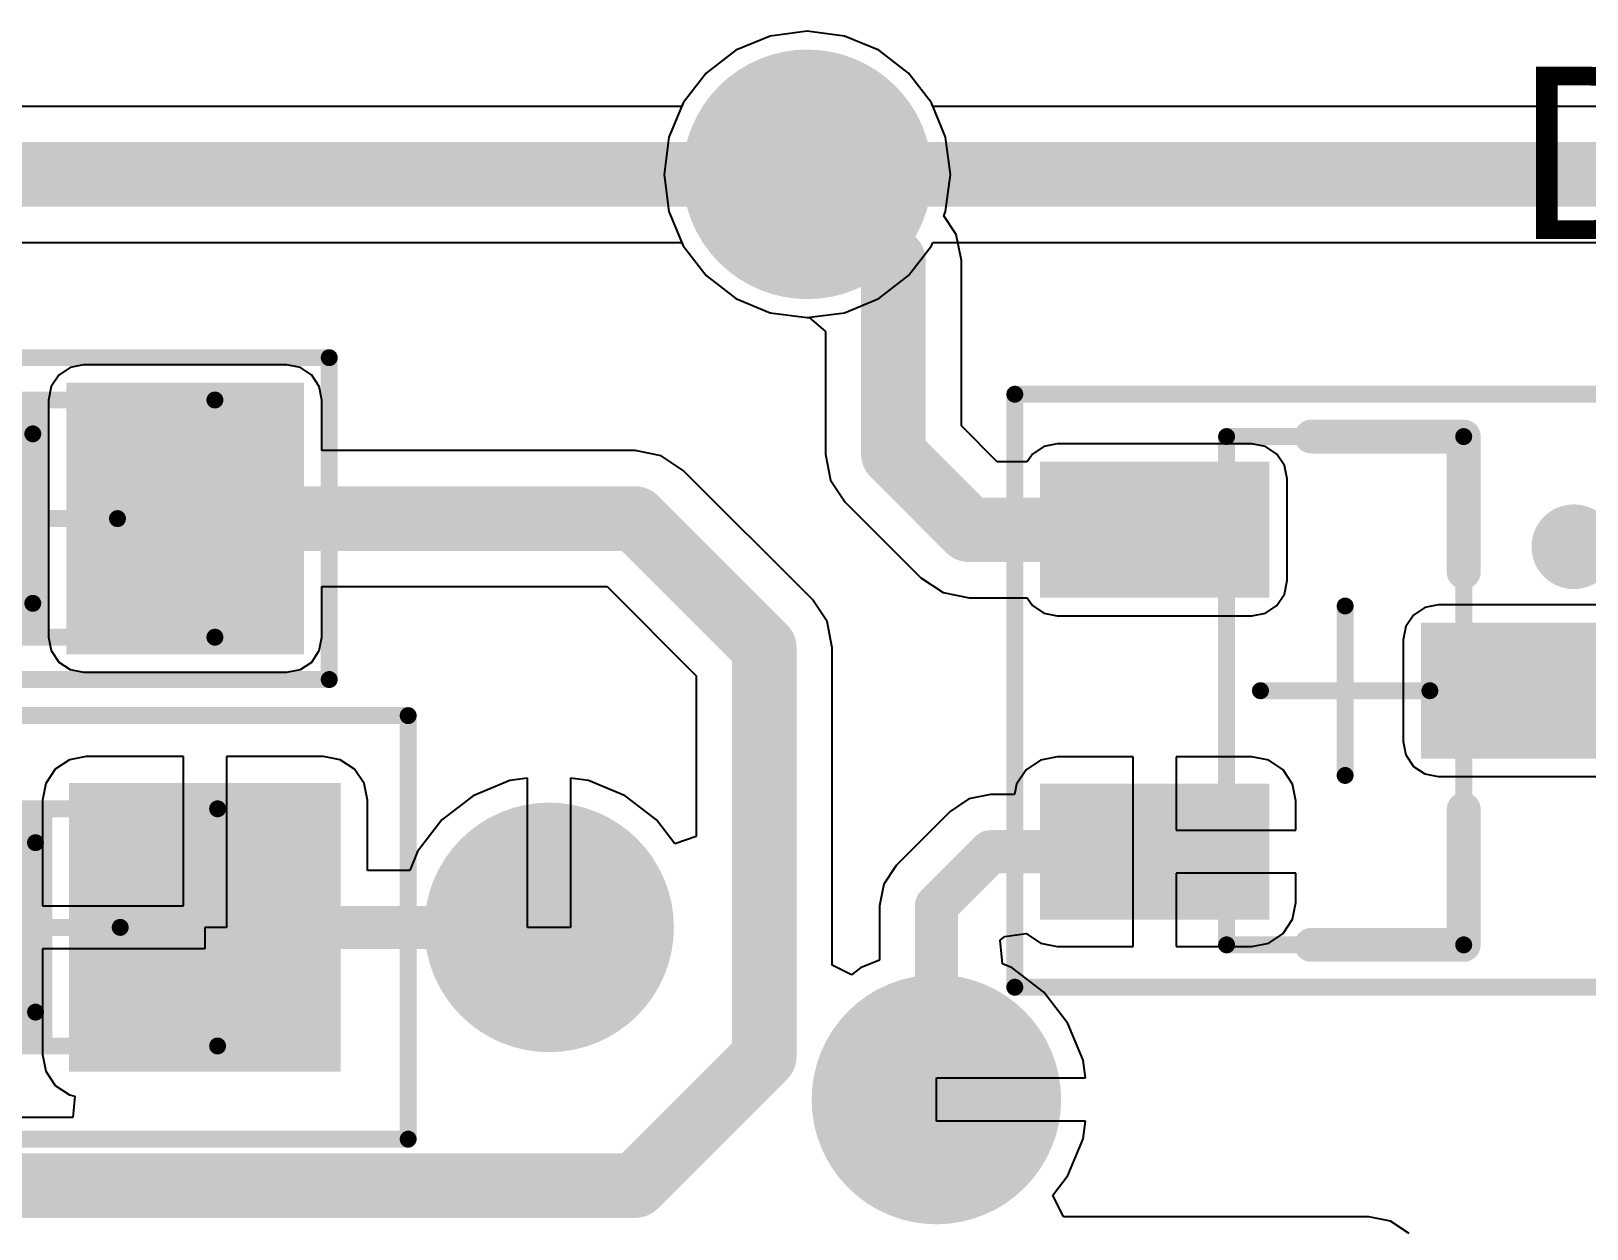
# Model space of a CAD drawing. Header units: millimetres. Extents: x 0.11 to 2.34, y 0.1 to 2.58.
# Drawn here: x 0.3396 to 0.7012, y 1.2099 to 1.4883 of the extents above; entities that cross this region are included whole.
import ezdxf

# ---------------------------------------------------------------- set-up
doc = ezdxf.new("R2010")
doc.units = ezdxf.units.MM
doc.header["$MEASUREMENT"] = 0
for name, color, linetype in [('BottomLayer', 5, 'Continuous'), ('BottomSolder', 6, 'Continuous'), ('Mechanical13', 56, 'Continuous'), ('Mechanical15', 56, 'Continuous'), ('MultiLayer', 9, 'Continuous'), ('TopLayer', 1, 'Continuous'), ('TopOverlay', 2, 'Continuous'), ('TopPaste', 8, 'Continuous'), ('TopSolder', 216, 'Continuous'), ('ViaHoleLayer', 16, 'Continuous')]:
    doc.layers.add(name, color=color, linetype=linetype)

# ---------------------------------------------------------------- blocks, each defined once
blk = doc.blocks.new('6_0805_M_44')
at = {"layer": 'Mechanical13', "const_width": 0.00394}
for points in [[(-0.04232, 0.02756), (-0.04232, -0.02756)], [(0.04232, 0.02756), (-0.04232, 0.02756)], [(0.04232, 0.02756), (0.04232, -0.02756)], [(0.04232, -0.02756), (-0.04232, -0.02756)]]:
    blk.add_lwpolyline(points, dxfattribs=at)
at = {"layer": 'Mechanical13', "const_width": 0.00197}
for points in [[(-0.04331, 0.02756, 1), (-0.04134, 0.02756, 1)], [(-0.04331, 0.02756, 1), (-0.04134, 0.02756, 1)], [(0.04134, 0.02756, 1), (0.04331, 0.02756, 1)], [(0.04134, 0.02756, 1), (0.04331, 0.02756, 1)], [(-0.04331, -0.02756, 1), (-0.04134, -0.02756, 1)], [(-0.04331, -0.02756, 1), (-0.04134, -0.02756, 1)], [(0.04134, -0.02756, 1), (0.04331, -0.02756, 1)], [(0.04134, -0.02756, 1), (0.04331, -0.02756, 1)]]:
    blk.add_lwpolyline(points, format="xyb", close=True, dxfattribs=at)
at = {"layer": 'Mechanical15', "const_width": 0.00394}
for points in [[(-0.08661, 0.04921), (-0.08661, -0.04921)], [(0.08661, 0.04921), (-0.08661, 0.04921)], [(0.08661, 0.04921), (0.08661, -0.04921)], [(0, 0.01969), (0, -0.01969)], [(0.01969, 0), (-0.01969, 0)], [(0.08661, -0.04921), (-0.08661, -0.04921)]]:
    blk.add_lwpolyline(points, dxfattribs=at)
at = {"layer": 'Mechanical15', "const_width": 0.00197}
for points in [[(-0.0876, 0.04921, 1), (-0.08563, 0.04921, 1)], [(-0.0876, 0.04921, 1), (-0.08563, 0.04921, 1)], [(0.08563, 0.04921, 1), (0.0876, 0.04921, 1)], [(0.08563, 0.04921, 1), (0.0876, 0.04921, 1)], [(-0.00098, 0.01969, 1), (0.00098, 0.01969, 1)], [(-0.02067, 0, 1), (-0.0187, 0, 1)], [(0.0187, 0, 1), (0.02067, 0, 1)], [(-0.00098, -0.01969, 1), (0.00098, -0.01969, 1)], [(-0.0876, -0.04921, 1), (-0.08563, -0.04921, 1)], [(-0.0876, -0.04921, 1), (-0.08563, -0.04921, 1)], [(0.08563, -0.04921, 1), (0.0876, -0.04921, 1)], [(0.08563, -0.04921, 1), (0.0876, -0.04921, 1)]]:
    blk.add_lwpolyline(points, format="xyb", close=True, dxfattribs=at)
at = {"layer": 'TopLayer'}
for points in [[(-0.01181, -0.02953), (-0.01181, 0.02953), (-0.06693, -0.02953), (-0.06693, 0.02953)], [(0.06693, -0.02953), (0.06693, 0.02953), (0.01181, -0.02953), (0.01181, 0.02953)]]:
    blk.add_solid(points, dxfattribs=at)
at = {"layer": 'TopOverlay', "const_width": 0.00787}
blk.add_lwpolyline([(0, 0.02559), (0, -0.02559)], dxfattribs=at)
at = {"layer": 'TopOverlay', "const_width": 0.00394}
for points in [[(-0.00197, 0.02559, 1), (0.00197, 0.02559, 1)], [(-0.00197, -0.02559, 1), (0.00197, -0.02559, 1)]]:
    blk.add_lwpolyline(points, format="xyb", close=True, dxfattribs=at)
at = {"layer": 'TopPaste'}
for points in [[(-0.01181, -0.02953), (-0.01181, 0.02953), (-0.06693, -0.02953), (-0.06693, 0.02953)], [(0.06693, -0.02953), (0.06693, 0.02953), (0.01181, -0.02953), (0.01181, 0.02953)]]:
    blk.add_solid(points, dxfattribs=at)
at = {"layer": 'TopSolder'}
for points in [[(-0.00781, -0.03353), (-0.00781, 0.03353), (-0.07093, -0.03353), (-0.07093, 0.03353)], [(0.07093, -0.03353), (0.07093, 0.03353), (0.00781, -0.03353), (0.00781, 0.03353)]]:
    blk.add_solid(points, dxfattribs=at)
blk = doc.blocks.new('SOT23_LM4040_45')
at = {"layer": 'Mechanical13', "const_width": 0.00394}
for points in [[(-0.02756, -0.05906), (-0.02756, 0.05906)], [(-0.02756, 0.05906), (0.02756, 0.05906)], [(0.02756, -0.05906), (0.02756, 0.05906)], [(-0.02756, -0.05906), (0.02756, -0.05906)]]:
    blk.add_lwpolyline(points, dxfattribs=at)
at = {"layer": 'Mechanical13', "const_width": 0.00197}
for points in [[(-0.02854, 0.05906, 1), (-0.02657, 0.05906, 1)], [(-0.02854, 0.05906, 1), (-0.02657, 0.05906, 1)], [(0.02657, 0.05906, 1), (0.02854, 0.05906, 1)], [(0.02657, 0.05906, 1), (0.02854, 0.05906, 1)], [(-0.02854, -0.05906, 1), (-0.02657, -0.05906, 1)], [(-0.02854, -0.05906, 1), (-0.02657, -0.05906, 1)], [(0.02657, -0.05906, 1), (0.02854, -0.05906, 1)], [(0.02657, -0.05906, 1), (0.02854, -0.05906, 1)]]:
    blk.add_lwpolyline(points, format="xyb", close=True, dxfattribs=at)
at = {"layer": 'Mechanical15', "const_width": 0.00394}
for points in [[(-0.07677, -0.0689), (-0.07677, 0.0689)], [(-0.07677, 0.0689), (0.07677, 0.0689)], [(0.07677, -0.0689), (0.07677, 0.0689)], [(0, -0.01969), (0, 0.01969)], [(-0.01969, 0), (0.01969, 0)], [(-0.07677, -0.0689), (0.07677, -0.0689)]]:
    blk.add_lwpolyline(points, dxfattribs=at)
at = {"layer": 'Mechanical15', "const_width": 0.00197}
for points in [[(-0.07776, 0.0689, 1), (-0.07579, 0.0689, 1)], [(-0.07776, 0.0689, 1), (-0.07579, 0.0689, 1)], [(0.07579, 0.0689, 1), (0.07776, 0.0689, 1)], [(0.07579, 0.0689, 1), (0.07776, 0.0689, 1)], [(-0.00098, 0.01969, 1), (0.00098, 0.01969, 1)], [(-0.02067, 0, 1), (-0.0187, 0, 1)], [(0.0187, 0, 1), (0.02067, 0, 1)], [(-0.00098, -0.01969, 1), (0.00098, -0.01969, 1)], [(-0.07776, -0.0689, 1), (-0.07579, -0.0689, 1)], [(-0.07776, -0.0689, 1), (-0.07579, -0.0689, 1)], [(0.07579, -0.0689, 1), (0.07776, -0.0689, 1)], [(0.07579, -0.0689, 1), (0.07776, -0.0689, 1)]]:
    blk.add_lwpolyline(points, format="xyb", close=True, dxfattribs=at)
at = {"layer": 'TopLayer'}
for points in [[(-0.02165, 0.02559), (-0.02165, 0.04921), (-0.06693, 0.02559), (-0.06693, 0.04921)], [(0.06693, -0.01181), (0.06693, 0.01181), (0.02165, -0.01181), (0.02165, 0.01181)], [(-0.02165, -0.04921), (-0.02165, -0.02559), (-0.06693, -0.04921), (-0.06693, -0.02559)]]:
    blk.add_solid(points, dxfattribs=at)
at = {"layer": 'TopOverlay', "const_width": 0.00787}
for points in [[(-0.00787, 0.05906), (0.02756, 0.05906)], [(0.02756, 0.02756), (0.02756, 0.05906)], [(0.02756, -0.05906), (0.02756, -0.02756)], [(-0.00787, -0.05906), (0.02756, -0.05906)]]:
    blk.add_lwpolyline(points, dxfattribs=at)
at = {"layer": 'TopOverlay'}
for points, const_width in [([(-0.00984, 0.05906, 1), (-0.00591, 0.05906, 1)], 0.00394), ([(0.02559, 0.05906, 1), (0.02953, 0.05906, 1)], 0.00394), ([(0.02559, 0.05906, 1), (0.02953, 0.05906, 1)], 0.00394), ([(0.05807, 0.03346, 1), (0.04823, 0.03346, 1)], 0.00984), ([(0.04577, 0.03346, 1), (0.05069, 0.03346, 1)], 0.00492), ([(0.05561, 0.03346, 1), (0.06053, 0.03346, 1)], 0.00492), ([(0.02559, 0.02756, 1), (0.02953, 0.02756, 1)], 0.00394), ([(0.02559, -0.02756, 1), (0.02953, -0.02756, 1)], 0.00394), ([(-0.00984, -0.05906, 1), (-0.00591, -0.05906, 1)], 0.00394), ([(0.02559, -0.05906, 1), (0.02953, -0.05906, 1)], 0.00394), ([(0.02559, -0.05906, 1), (0.02953, -0.05906, 1)], 0.00394)]:
    blk.add_lwpolyline(points, format="xyb", close=True, dxfattribs=dict(at, const_width=const_width))
at = {"layer": 'TopPaste'}
for points in [[(-0.02165, 0.02559), (-0.02165, 0.04921), (-0.06693, 0.02559), (-0.06693, 0.04921)], [(0.06693, -0.01181), (0.06693, 0.01181), (0.02165, -0.01181), (0.02165, 0.01181)], [(-0.02165, -0.04921), (-0.02165, -0.02559), (-0.06693, -0.04921), (-0.06693, -0.02559)]]:
    blk.add_solid(points, dxfattribs=at)
at = {"layer": 'TopSolder'}
for points in [[(-0.01765, 0.02159), (-0.01765, 0.05321), (-0.07093, 0.02159), (-0.07093, 0.05321)], [(0.07093, -0.01581), (0.07093, 0.01581), (0.01765, -0.01581), (0.01765, 0.01581)], [(-0.01765, -0.05321), (-0.01765, -0.02159), (-0.07093, -0.05321), (-0.07093, -0.02159)]]:
    blk.add_solid(points, dxfattribs=at)
blk = doc.blocks.new('6_0805_N_47')
at = {"layer": 'Mechanical13', "const_width": 0.00394}
for points in [[(-0.04232, -0.02756), (-0.04232, 0.02756)], [(-0.04232, 0.02756), (0.04232, 0.02756)], [(0.04232, -0.02756), (0.04232, 0.02756)], [(-0.04232, -0.02756), (0.04232, -0.02756)]]:
    blk.add_lwpolyline(points, dxfattribs=at)
at = {"layer": 'Mechanical13', "const_width": 0.00197}
for points in [[(-0.04331, 0.02756, 1), (-0.04134, 0.02756, 1)], [(-0.04331, 0.02756, 1), (-0.04134, 0.02756, 1)], [(0.04134, 0.02756, 1), (0.04331, 0.02756, 1)], [(0.04134, 0.02756, 1), (0.04331, 0.02756, 1)], [(-0.04331, -0.02756, 1), (-0.04134, -0.02756, 1)], [(-0.04331, -0.02756, 1), (-0.04134, -0.02756, 1)], [(0.04134, -0.02756, 1), (0.04331, -0.02756, 1)], [(0.04134, -0.02756, 1), (0.04331, -0.02756, 1)]]:
    blk.add_lwpolyline(points, format="xyb", close=True, dxfattribs=at)
at = {"layer": 'Mechanical15', "const_width": 0.00394}
for points in [[(-0.0689, -0.0374), (-0.0689, 0.0374)], [(-0.0689, 0.0374), (0.0689, 0.0374)], [(0.0689, -0.0374), (0.0689, 0.0374)], [(0, -0.01969), (0, 0.01969)], [(-0.01969, 0), (0.01969, 0)], [(-0.0689, -0.0374), (0.0689, -0.0374)]]:
    blk.add_lwpolyline(points, dxfattribs=at)
at = {"layer": 'Mechanical15', "const_width": 0.00197}
for points in [[(-0.06988, 0.0374, 1), (-0.06791, 0.0374, 1)], [(-0.06988, 0.0374, 1), (-0.06791, 0.0374, 1)], [(0.06791, 0.0374, 1), (0.06988, 0.0374, 1)], [(0.06791, 0.0374, 1), (0.06988, 0.0374, 1)], [(-0.00098, 0.01969, 1), (0.00098, 0.01969, 1)], [(-0.02067, 0, 1), (-0.0187, 0, 1)], [(0.0187, 0, 1), (0.02067, 0, 1)], [(-0.00098, -0.01969, 1), (0.00098, -0.01969, 1)], [(-0.06988, -0.0374, 1), (-0.06791, -0.0374, 1)], [(-0.06988, -0.0374, 1), (-0.06791, -0.0374, 1)], [(0.06791, -0.0374, 1), (0.06988, -0.0374, 1)], [(0.06791, -0.0374, 1), (0.06988, -0.0374, 1)]]:
    blk.add_lwpolyline(points, format="xyb", close=True, dxfattribs=at)
at = {"layer": 'TopLayer'}
for points in [[(-0.01181, -0.02756), (-0.01181, 0.02756), (-0.05906, -0.02756), (-0.05906, 0.02756)], [(0.05906, -0.02756), (0.05906, 0.02756), (0.01181, -0.02756), (0.01181, 0.02756)]]:
    blk.add_solid(points, dxfattribs=at)
at = {"layer": 'TopOverlay', "const_width": 0.00787}
blk.add_lwpolyline([(0, -0.02362), (0, 0.02362)], dxfattribs=at)
at = {"layer": 'TopOverlay', "const_width": 0.00394}
for points in [[(-0.00197, 0.02362, 1), (0.00197, 0.02362, 1)], [(-0.00197, -0.02362, 1), (0.00197, -0.02362, 1)]]:
    blk.add_lwpolyline(points, format="xyb", close=True, dxfattribs=at)
at = {"layer": 'TopPaste'}
for points in [[(-0.01181, -0.02756), (-0.01181, 0.02756), (-0.05906, -0.02756), (-0.05906, 0.02756)], [(0.05906, -0.02756), (0.05906, 0.02756), (0.01181, -0.02756), (0.01181, 0.02756)]]:
    blk.add_solid(points, dxfattribs=at)
at = {"layer": 'TopSolder'}
for points in [[(-0.00781, -0.03156), (-0.00781, 0.03156), (-0.06305, -0.03156), (-0.06305, 0.03156)], [(0.06306, -0.03156), (0.06306, 0.03156), (0.00781, -0.03156), (0.00781, 0.03156)]]:
    blk.add_solid(points, dxfattribs=at)

msp = doc.modelspace()

# ---------------------------------------------------------------- linework, layer by layer
at = {"layer": 'BottomLayer'}
for p, q in [((0.51139, 1.48715), (0.50336, 1.48383)), ((0.52, 1.48828), (0.51139, 1.48715)), ((0.52861, 1.48715), (0.52, 1.48828)), ((0.53664, 1.48383), (0.52861, 1.48715)), ((0.50336, 1.48383), (0.49646, 1.47854)), ((0.54354, 1.47854), (0.53664, 1.48383)), ((0.49646, 1.47854), (0.49117, 1.47164)), ((0.54883, 1.47164), (0.54354, 1.47854)), ((0.49117, 1.47164), (0.48785, 1.46361)), ((0.54917, 1.4708), (0.54883, 1.47164)), ((0.81, 1.4708), (0.54917, 1.4708)), ((0.48785, 1.46361), (0.48672, 1.455)), ((0.48672, 1.455), (0.48785, 1.44639)), ((0.48785, 1.44639), (0.49117, 1.43836)), ((0.54883, 1.43836), (0.54917, 1.4392)), ((0.54917, 1.4392), (0.80345, 1.4392)), ((0.49117, 1.43836), (0.49646, 1.43146)), ((0.54354, 1.43146), (0.54883, 1.43836)), ((0.49646, 1.43146), (0.50336, 1.42617)), ((0.53664, 1.42617), (0.54354, 1.43146)), ((0.50336, 1.42617), (0.51139, 1.42285)), ((0.52861, 1.42285), (0.53664, 1.42617)), ((0.51139, 1.42285), (0.52, 1.42172)), ((0.52, 1.42172), (0.52861, 1.42285))]:
    msp.add_line(p, q, dxfattribs=at)
for points, const_width in [([(0.5075, 1.455, 1), (0.5325, 1.455, 1)], 0.025), ([(0.50625, 1.455, 1), (0.51375, 1.455, 1)], 0.0075), ([(0.51625, 1.455, 1), (0.52375, 1.455, 1)], 0.0075), ([(0.51625, 1.455, 1), (0.52375, 1.455, 1)], 0.0075), ([(0.4475, 1.28, 1), (0.4725, 1.28, 1)], 0.025), ([(0.5375, 1.24, 1), (0.5625, 1.24, 1)], 0.025)]:
    msp.add_lwpolyline(points, format="xyb", close=True, dxfattribs=dict(at, const_width=const_width))
at = {"layer": 'BottomLayer', "const_width": 0.015}
for points in [[(0.51, 1.455), (0.52, 1.455)], [(0.52, 1.455), (0.81, 1.455)]]:
    msp.add_lwpolyline(points, dxfattribs=at)
at = {"layer": 'BottomSolder', "const_width": 0.029}
for points in [[(0.5055, 1.455, 1), (0.5345, 1.455, 1)], [(0.4455, 1.28, 1), (0.4745, 1.28, 1)], [(0.5355, 1.24, 1), (0.5645, 1.24, 1)]]:
    msp.add_lwpolyline(points, format="xyb", close=True, dxfattribs=at)
at = {"layer": 'MultiLayer', "const_width": 0.025}
for points in [[(0.5075, 1.455, 1), (0.5325, 1.455, 1)], [(0.4475, 1.28, 1), (0.4725, 1.28, 1)], [(0.5375, 1.24, 1), (0.5625, 1.24, 1)]]:
    msp.add_lwpolyline(points, format="xyb", close=True, dxfattribs=at)
at = {"layer": 'TopLayer'}
for p, q in [((0.51139, 1.48715), (0.50336, 1.48383)), ((0.52, 1.48828), (0.51139, 1.48715)), ((0.52861, 1.48715), (0.52, 1.48828)), ((0.53664, 1.48383), (0.52861, 1.48715)), ((0.50336, 1.48383), (0.49646, 1.47854)), ((0.54354, 1.47854), (0.53664, 1.48383)), ((0.49646, 1.47854), (0.49117, 1.47164)), ((0.54883, 1.47164), (0.54354, 1.47854)), ((0.49117, 1.47164), (0.49083, 1.4708)), ((0.55215, 1.46361), (0.54883, 1.47164)), ((0.49083, 1.4708), (0.27, 1.4708)), ((0.55328, 1.455), (0.55215, 1.46361)), ((0.55215, 1.44639), (0.55328, 1.455)), ((0.55172, 1.44535), (0.55215, 1.44639)), ((0.5546, 1.44105), (0.55172, 1.44535)), ((0.27655, 1.4392), (0.49083, 1.4392)), ((0.49083, 1.4392), (0.49117, 1.43836)), ((0.5558, 1.435), (0.5546, 1.44105)), ((0.49117, 1.43836), (0.49646, 1.43146)), ((0.5558, 1.39655), (0.5558, 1.435)), ((0.49646, 1.43146), (0.50336, 1.42617)), ((0.50336, 1.42617), (0.51139, 1.42285)), ((0.51139, 1.42285), (0.52, 1.42172)), ((0.52, 1.42172), (0.52044, 1.42177)), ((0.52044, 1.42177), (0.5242, 1.41848)), ((0.5242, 1.41848), (0.5242, 1.39)), ((0.35181, 1.41072), (0.34869, 1.41009)), ((0.39906, 1.41072), (0.35181, 1.41072)), ((0.40218, 1.41009), (0.39906, 1.41072)), ((0.34604, 1.40833), (0.34428, 1.40568)), ((0.34869, 1.41009), (0.34604, 1.40833)), ((0.40482, 1.40833), (0.40218, 1.41009)), ((0.40659, 1.40568), (0.40482, 1.40833)), ((0.34428, 1.40568), (0.34365, 1.40256)), ((0.40721, 1.40256), (0.40659, 1.40568)), ((0.34365, 1.40256), (0.34365, 1.34744)), ((0.40721, 1.3908), (0.40721, 1.40256)), ((0.56414, 1.38821), (0.5558, 1.39655)), ((0.57807, 1.39237), (0.57495, 1.39175)), ((0.62335, 1.39237), (0.57807, 1.39237)), ((0.62647, 1.39175), (0.62335, 1.39237)), ((0.48, 1.3908), (0.40721, 1.3908)), ((0.48605, 1.3896), (0.48, 1.3908)), ((0.49117, 1.38617), (0.48605, 1.3896)), ((0.5242, 1.39), (0.5254, 1.38395)), ((0.5723, 1.38998), (0.57112, 1.38821)), ((0.57495, 1.39175), (0.5723, 1.38998)), ((0.62911, 1.38998), (0.62647, 1.39175)), ((0.63088, 1.38733), (0.62911, 1.38998)), ((0.52117, 1.35617), (0.49117, 1.38617)), ((0.57112, 1.38821), (0.56414, 1.38821)), ((0.6315, 1.38421), (0.63088, 1.38733)), ((0.5254, 1.38395), (0.52883, 1.37883)), ((0.6315, 1.36059), (0.6315, 1.38421)), ((0.52883, 1.37883), (0.54642, 1.36123)), ((0.54642, 1.36123), (0.55155, 1.3578)), ((0.63088, 1.35747), (0.6315, 1.36059)), ((0.40721, 1.34744), (0.40721, 1.3592)), ((0.40721, 1.3592), (0.47345, 1.3592)), ((0.47345, 1.3592), (0.4942, 1.33845)), ((0.5246, 1.35105), (0.52117, 1.35617)), ((0.55155, 1.3578), (0.5576, 1.3566)), ((0.5576, 1.3566), (0.57112, 1.3566)), ((0.57112, 1.3566), (0.5723, 1.35482)), ((0.62911, 1.35482), (0.63088, 1.35747)), ((0.5723, 1.35482), (0.57495, 1.35305)), ((0.57495, 1.35305), (0.57807, 1.35243)), ((0.57807, 1.35243), (0.62335, 1.35243)), ((0.62335, 1.35243), (0.62647, 1.35305)), ((0.62647, 1.35305), (0.62911, 1.35482)), ((0.66089, 1.35258), (0.65912, 1.34993)), ((0.66353, 1.35435), (0.66089, 1.35258)), ((0.66665, 1.35497), (0.66353, 1.35435)), ((0.71193, 1.35497), (0.66665, 1.35497)), ((0.5258, 1.345), (0.5246, 1.35105)), ((0.65912, 1.34993), (0.6585, 1.34681)), ((0.34365, 1.34744), (0.34428, 1.34432)), ((0.40659, 1.34432), (0.40721, 1.34744)), ((0.6585, 1.34681), (0.6585, 1.32319)), ((0.34428, 1.34432), (0.34604, 1.34167)), ((0.34604, 1.34167), (0.34869, 1.33991)), ((0.40218, 1.33991), (0.40482, 1.34167)), ((0.40482, 1.34167), (0.40659, 1.34432)), ((0.5258, 1.2712), (0.5258, 1.345)), ((0.34869, 1.33991), (0.35181, 1.33928)), ((0.35181, 1.33928), (0.39906, 1.33928)), ((0.39906, 1.33928), (0.40218, 1.33991)), ((0.4942, 1.33845), (0.4942, 1.30114)), ((0.6585, 1.32319), (0.65912, 1.32007)), ((0.65912, 1.32007), (0.66089, 1.31742)), ((0.34523, 1.31674), (0.34302, 1.31343)), ((0.34854, 1.31895), (0.34523, 1.31674)), ((0.35244, 1.31972), (0.34854, 1.31895)), ((0.375, 1.31972), (0.35244, 1.31972)), ((0.375, 1.285), (0.375, 1.31972)), ((0.40756, 1.31972), (0.385, 1.31972)), ((0.385, 1.31972), (0.385, 1.28)), ((0.41146, 1.31895), (0.40756, 1.31972)), ((0.41477, 1.31674), (0.41146, 1.31895)), ((0.41698, 1.31343), (0.41477, 1.31674)), ((0.57086, 1.31662), (0.56865, 1.31331)), ((0.57417, 1.31883), (0.57086, 1.31662)), ((0.57807, 1.31961), (0.57417, 1.31883)), ((0.59571, 1.31961), (0.57807, 1.31961)), ((0.59571, 1.2976), (0.59571, 1.31961)), ((0.62335, 1.31961), (0.60571, 1.31961)), ((0.60571, 1.31961), (0.60571, 1.3026)), ((0.62725, 1.31883), (0.62335, 1.31961)), ((0.63056, 1.31662), (0.62725, 1.31883)), ((0.63277, 1.31331), (0.63056, 1.31662)), ((0.66089, 1.31742), (0.66353, 1.31565)), ((0.34302, 1.31343), (0.34225, 1.30953)), ((0.41775, 1.30953), (0.41698, 1.31343)), ((0.45086, 1.3141), (0.44235, 1.31057)), ((0.455, 1.31464), (0.45086, 1.3141)), ((0.455, 1.28), (0.455, 1.31464)), ((0.46914, 1.3141), (0.465, 1.31464)), ((0.465, 1.31464), (0.465, 1.28)), ((0.47765, 1.31057), (0.46914, 1.3141)), ((0.56865, 1.31331), (0.56816, 1.31085)), ((0.63354, 1.30941), (0.63277, 1.31331)), ((0.66353, 1.31565), (0.66665, 1.31503)), ((0.66665, 1.31503), (0.71193, 1.31503)), ((0.34225, 1.30953), (0.34225, 1.285)), ((0.41775, 1.29325), (0.41775, 1.30953)), ((0.44235, 1.31057), (0.43504, 1.30496)), ((0.48496, 1.30496), (0.47765, 1.31057)), ((0.55753, 1.30984), (0.55323, 1.30697)), ((0.5626, 1.31085), (0.55753, 1.30984)), ((0.56816, 1.31085), (0.5626, 1.31085)), ((0.63354, 1.3026), (0.63354, 1.30941)), ((0.55323, 1.30697), (0.54063, 1.29437)), ((0.43504, 1.30496), (0.42943, 1.29765)), ((0.4892, 1.29944), (0.48496, 1.30496)), ((0.60571, 1.3026), (0.63354, 1.3026)), ((0.4942, 1.30114), (0.4892, 1.29944)), ((0.42943, 1.29765), (0.42761, 1.29325)), ((0.59571, 1.27559), (0.59571, 1.2976)), ((0.42761, 1.29325), (0.41775, 1.29325)), ((0.54063, 1.29437), (0.53775, 1.29007)), ((0.63354, 1.2926), (0.60571, 1.2926)), ((0.60571, 1.2926), (0.60571, 1.27559)), ((0.63354, 1.28579), (0.63354, 1.2926)), ((0.53775, 1.29007), (0.53675, 1.285)), ((0.34225, 1.285), (0.375, 1.285)), ((0.53675, 1.285), (0.53675, 1.27239)), ((0.63277, 1.28189), (0.63354, 1.28579)), ((0.385, 1.28), (0.38, 1.28)), ((0.38, 1.28), (0.38, 1.275)), ((0.465, 1.28), (0.455, 1.28)), ((0.63056, 1.27858), (0.63277, 1.28189)), ((0.56481, 1.27701), (0.56587, 1.27791)), ((0.56536, 1.27152), (0.56481, 1.27701)), ((0.56587, 1.27791), (0.57086, 1.27858)), ((0.57086, 1.27858), (0.57417, 1.27637)), ((0.57417, 1.27637), (0.57807, 1.27559)), ((0.62335, 1.27559), (0.62725, 1.27637)), ((0.62725, 1.27637), (0.63056, 1.27858)), ((0.38, 1.275), (0.34225, 1.275)), ((0.34225, 1.275), (0.34225, 1.25047)), ((0.57807, 1.27559), (0.59571, 1.27559)), ((0.60571, 1.27559), (0.62335, 1.27559)), ((0.53029, 1.26899), (0.5258, 1.2712)), ((0.53235, 1.27057), (0.53029, 1.26899)), ((0.53675, 1.27239), (0.53235, 1.27057)), ((0.56765, 1.27057), (0.56536, 1.27152)), ((0.57496, 1.26496), (0.56765, 1.27057)), ((0.58057, 1.25765), (0.57496, 1.26496)), ((0.5841, 1.24914), (0.58057, 1.25765)), ((0.34225, 1.25047), (0.34302, 1.24657)), ((0.58464, 1.245), (0.5841, 1.24914)), ((0.34302, 1.24657), (0.34523, 1.24326)), ((0.55, 1.235), (0.55, 1.245)), ((0.55, 1.245), (0.58464, 1.245)), ((0.34523, 1.24326), (0.34854, 1.24105)), ((0.34854, 1.24105), (0.34979, 1.2408)), ((0.34979, 1.2408), (0.3493, 1.2358)), ((0.3493, 1.2358), (0.31, 1.2358)), ((0.58464, 1.235), (0.55, 1.235)), ((0.5841, 1.23086), (0.58464, 1.235)), ((0.58057, 1.22235), (0.5841, 1.23086)), ((0.57705, 1.21775), (0.58057, 1.22235)), ((0.57951, 1.21275), (0.57705, 1.21775)), ((0.6505, 1.21275), (0.57951, 1.21275)), ((0.65557, 1.21175), (0.6505, 1.21275)), ((0.65987, 1.20887), (0.65557, 1.21175))]:
    msp.add_line(p, q, dxfattribs=at)
for points, const_width in [([(0.5075, 1.455, 1), (0.5325, 1.455, 1)], 0.025), ([(0.51625, 1.455, 1), (0.52375, 1.455, 1)], 0.0075), ([(0.51625, 1.455, 1), (0.52375, 1.455, 1)], 0.0075), ([(0.53625, 1.435, 1), (0.54375, 1.435, 1)], 0.0075), ([(0.53625, 1.435, 1), (0.54375, 1.435, 1)], 0.0075), ([(0.53625, 1.39, 1), (0.54375, 1.39, 1)], 0.0075), ([(0.53625, 1.39, 1), (0.54375, 1.39, 1)], 0.0075), ([(0.37168, 1.375, 1), (0.37918, 1.375, 1)], 0.0075), ([(0.47625, 1.375, 1), (0.48375, 1.375, 1)], 0.0075), ([(0.47625, 1.375, 1), (0.48375, 1.375, 1)], 0.0075), ([(0.55385, 1.3724, 1), (0.56135, 1.3724, 1)], 0.0075), ([(0.55385, 1.3724, 1), (0.56135, 1.3724, 1)], 0.0075), ([(0.59696, 1.3724, 1), (0.60446, 1.3724, 1)], 0.0075), ([(0.50625, 1.345, 1), (0.51375, 1.345, 1)], 0.0075), ([(0.50625, 1.345, 1), (0.51375, 1.345, 1)], 0.0075), ([(0.4475, 1.28, 1), (0.4725, 1.28, 1)], 0.025), ([(0.5601, 1.2976, 1), (0.5651, 1.2976, 1)], 0.005), ([(0.5601, 1.2976, 1), (0.5651, 1.2976, 1)], 0.005), ([(0.59821, 1.2976, 1), (0.60321, 1.2976, 1)], 0.005), ([(0.5475, 1.285, 1), (0.5525, 1.285, 1)], 0.005), ([(0.5475, 1.285, 1), (0.5525, 1.285, 1)], 0.005), ([(0.3775, 1.28, 1), (0.3825, 1.28, 1)], 0.005), ([(0.4575, 1.28, 1), (0.4625, 1.28, 1)], 0.005), ([(0.5375, 1.24, 1), (0.5625, 1.24, 1)], 0.025), ([(0.50625, 1.25, 1), (0.51375, 1.25, 1)], 0.0075), ([(0.50625, 1.25, 1), (0.51375, 1.25, 1)], 0.0075), ([(0.5475, 1.24, 1), (0.5525, 1.24, 1)], 0.005), ([(0.47625, 1.22, 1), (0.48375, 1.22, 1)], 0.0075), ([(0.47625, 1.22, 1), (0.48375, 1.22, 1)], 0.0075)]:
    msp.add_lwpolyline(points, format="xyb", close=True, dxfattribs=dict(at, const_width=const_width))
for points, const_width in [([(0.27, 1.455), (0.52, 1.455)], 0.015), ([(0.52, 1.455), (0.54, 1.435)], 0.015), ([(0.54, 1.39), (0.54, 1.435)], 0.015), ([(0.54, 1.39), (0.5576, 1.3724)], 0.015), ([(0.37543, 1.375), (0.48, 1.375)], 0.015), ([(0.48, 1.375), (0.51, 1.345)], 0.015), ([(0.5576, 1.3724), (0.60071, 1.3724)], 0.015), ([(0.51, 1.25), (0.51, 1.345)], 0.015), ([(0.55, 1.285), (0.5626, 1.2976)], 0.01), ([(0.5626, 1.2976), (0.60071, 1.2976)], 0.01), ([(0.55, 1.24), (0.55, 1.285)], 0.01), ([(0.38, 1.28), (0.46, 1.28)], 0.01), ([(0.48, 1.22), (0.51, 1.25)], 0.015), ([(0.31, 1.22), (0.48, 1.22)], 0.015)]:
    msp.add_lwpolyline(points, dxfattribs=dict(at, const_width=const_width))
at = {"layer": 'TopSolder', "const_width": 0.029}
for points in [[(0.5055, 1.455, 1), (0.5345, 1.455, 1)], [(0.4455, 1.28, 1), (0.4745, 1.28, 1)], [(0.5355, 1.24, 1), (0.5645, 1.24, 1)]]:
    msp.add_lwpolyline(points, format="xyb", close=True, dxfattribs=at)
at = {"layer": 'ViaHoleLayer', "const_width": 0.014}
for points in [[(0.513, 1.455, 1), (0.527, 1.455, 1)], [(0.453, 1.28, 1), (0.467, 1.28, 1)], [(0.543, 1.24, 1), (0.557, 1.24, 1)]]:
    msp.add_lwpolyline(points, format="xyb", close=True, dxfattribs=at)

# ---------------------------------------------------------------- block references
for name, p in [('6_0805_N_47', (0.34, 1.375)), ('SOT23_LM4040_45', (0.645, 1.335))]:
    msp.add_blockref(name, p)
at = {"rotation": 180}
msp.add_blockref('6_0805_M_44', (0.34063, 1.28), dxfattribs=at)

# ---------------------------------------------------------------- texts
at = {"layer": 'TopOverlay'}
msp.add_text('D1', height=0.04, dxfattribs=at).set_placement((0.685, 1.44))

doc.saveas('drawing.dxf')
